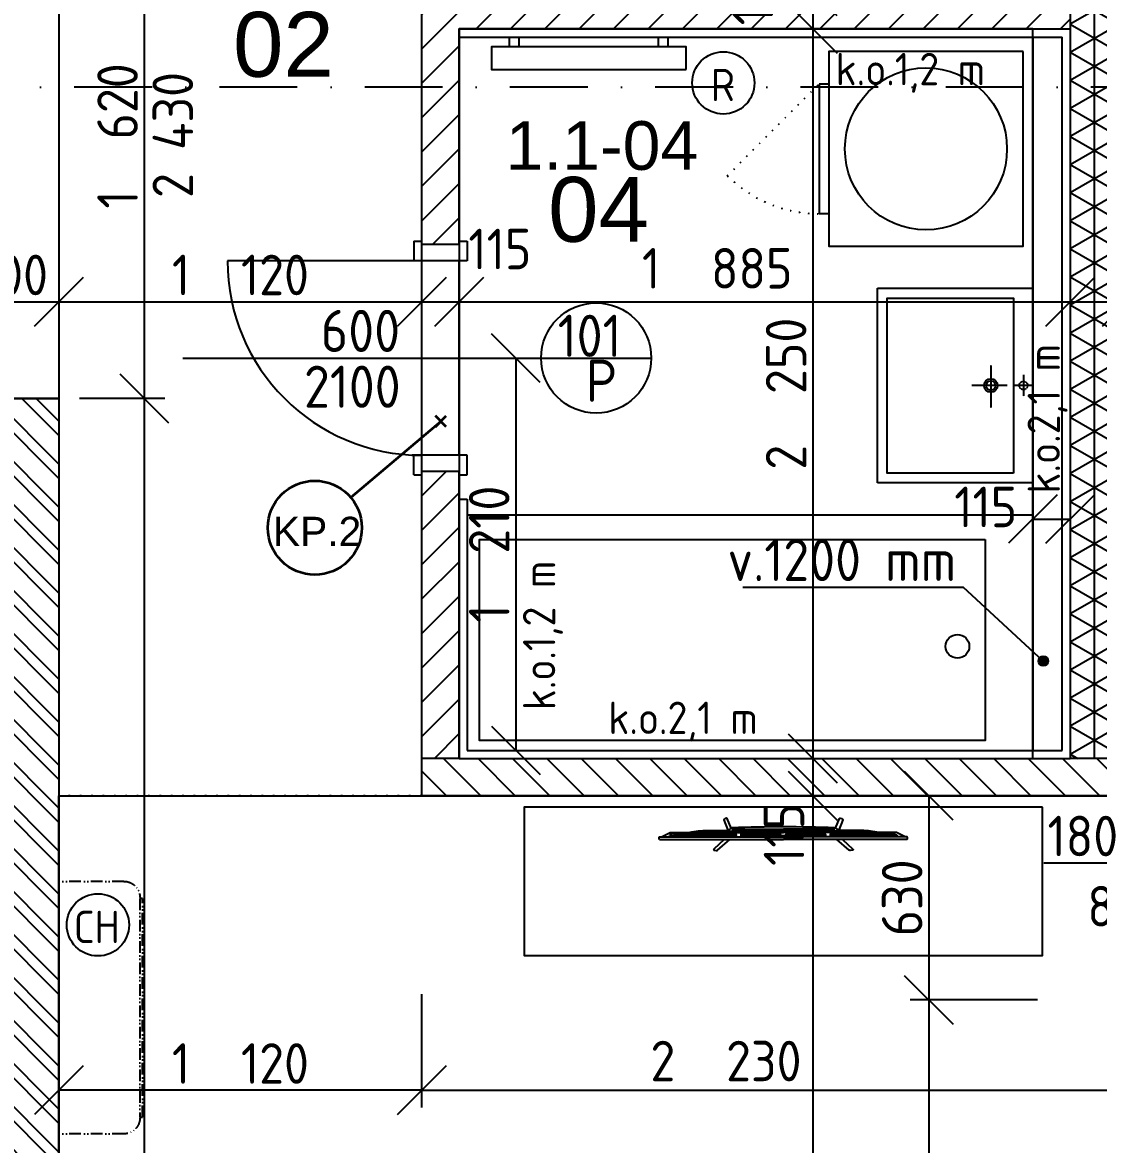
# Model space of a CAD drawing. Extents: x 4511820 to 5180432, y -1526536 to -944957.
# Drawn here: x 5020868 to 5024188, y -1341616 to -1338155 of the extents above; entities that cross this region are included whole.
import ezdxf

# ---------------------------------------------------------------- set-up
doc = ezdxf.new("R2010")
doc.units = 0
doc.header["$MEASUREMENT"] = 0
for name, pattern in [('ACAD_ISO07W100', [3.5, 0.5, -3]), ('ACAD_ISO12W100', [22, 12, -3, 0.5, -3, 0.5, -3]), ('BODKOCIARKOVANA_3', [5.6, 3, -1.3, 0, -1.3]), ('DASHED', [0.75, 0.5, -0.25])]:
    doc.linetypes.add(name, pattern=pattern)
doc.layers.get('0').update_dxf_attribs({"linetype": 'CONTINUOUS'})
doc.layers.get('Defpoints').update_dxf_attribs({"color": 61, "linetype": 'CONTINUOUS'})
for name, color, linetype in [('DVERE', 45, 'CONTINUOUS'), ('KÓTY', 4, 'CONTINUOUS'), ('MÚRY', 1, 'CONTINUOUS'), ('osi', 253, 'CONTINUOUS'), ('Plochy', 41, 'CONTINUOUS'), ('POPIS', 7, 'CONTINUOUS'), ('TENKÁ', 7, 'CONTINUOUS'), ('Z-Kúrenie', 101, 'CONTINUOUS'), ('ZARIADENIE', 47, 'CONTINUOUS'), ('ZARIADENIE1', 145, 'CONTINUOUS'), ('ZARIADOVACIE', 144, 'CONTINUOUS'), ('ZZ-chladenie', 133, 'CONTINUOUS'), ('ŠRAFY', 82, 'CONTINUOUS')]:
    doc.layers.add(name, color=color, linetype=linetype)
doc.layers.add('preklady', color=74, linetype='CONTINUOUS', lineweight=35)
doc.styles.add('ARIAL', font='arial.ttf')
doc.styles.add('STYLE1', font='isocp.shx')
doc.dimstyles.new('STANDARD-50', dxfattribs={"dimtxt": 125, "dimasz": 150, "dimexe": 10, "dimexo": 200, "dimgap": 20, "dimtad": 1, "dimdsep": 46, "dimlunit": 6, "dimtxsty": 'STYLE1', "dimblk1": 'OBLIQUE', "dimblk2": 'OBLIQUE', "dimsah": 1, "dimcen": 2.5, "dimse1": 1, "dimse2": 1, "dimadec": 0, "dimazin": 0, "dimtfac": 1, "dimtmove": 1, "dimatfit": 3, "dimldrblk": 'OBLIQUE', "dimfxl": 1, "dimtolj": 1, "dimtzin": 0, "dimarcsym": 0})
pattern_1 = [(45, (515270.5, 128041), (-53.0330086, 53.0330086), [])]

# ---------------------------------------------------------------- blocks, each defined once
blk = doc.blocks.new('pračka')
at = {"layer": 'ZARIADENIE1', "color": 8, "linetype": 'ACAD_ISO07W100', "ltscale": 8}
blk.add_line((4536136.9, -1117296.3), (4536419.7, -1117579.2), dxfattribs=at)
at = {"layer": 'ZARIADENIE1', "color": 8}
for p, q in [((4536419.7, -1117579.2), (4536019.7, -1117579.2)), ((4536019.7, -1117609.2), (4536019.7, -1117579.2)), ((4536419.7, -1117609.2), (4536419.7, -1117579.2))]:
    blk.add_line(p, q, dxfattribs=at)
blk.add_lwpolyline([(4536519.7, -1118209.2), (4536519.7, -1117609.2), (4535919.7, -1117609.2), (4535919.7, -1118209.2)], close=True, dxfattribs=at)
blk.add_circle((4536219.7, -1117909.2), 250, dxfattribs=at)
at = {"layer": 'ZARIADENIE1', "color": 8, "linetype": 'ACAD_ISO07W100', "ltscale": 8}
blk.add_arc((4536419.7, -1117579.2), 400, 135, 180, dxfattribs=at)
blk = doc.blocks.new('Tv06_top_cad-block.com')
at = {"color": 0}
for points in [[(-161.1, -3.4), (-173.3, 26.2, 0.359324), (-175.3, 27.3, 0.097501), (-182.8, 24.2, 0.350578), (-183.5, 22.1), (-171.1, -10.4)], [(161.1, -3.4), (173.3, 26.2, -0.359324), (175.3, 27.3, -0.097501), (182.8, 24.2, -0.350578), (183.5, 22.1), (171.1, -10.4)], [(-381.9, -38.8, -0.13121), (-383.2, -32.7, -0.169032), (-383, -32.3), (-381.8, -31.1, -0.205713), (-381.3, -30.9), (-378.5, -30.9, 0.118206), (-376.2, -30.4), (-351.4, -18.4, -0.105648), (-345.8, -17), (0, -17)], [(-339.3, -21.2), (-339.3, -21.2, 0.099639), (-344.3, -22.2), (-349.2, -24.6, 0.215889), (-350.7, -26.3, 0.476075), (-349.4, -28, 0.244765)], [(-295.5, -17), (-282, -15, -0.02037), (-255.8, -12, -0.012056), (-227.2, -10.7), (-169.3, -10.7)], [(-181.8, -17), (-178.5, -14, -0.213415), (-177.3, -13.6), (0, -13.6)], [(-172.1, -13.6, -0.072098), (-159.2, -3, -0.121861), (-158.4, -2.8)], [(-170.1, -10.6, -0.053076), (-160.2, -2.9), (-158.4, -2.8)], [(-147.6, -13.6), (-147.6, -7.5, -0.414214), (-147.4, -7.3), (-146.5, -7.3, -0.414214), (-146.3, -7.5), (-146.3, -13.6)], [(-146.8, -28, 0.414214), (-145, -26.2), (-145, -23, 0.414214), (-146.8, -21.2)], [(-143.9, -13.6), (-143.9, -7.5, -0.414214), (-143.7, -7.3), (-142.7, -7.3, -0.414214), (-142.6, -7.5), (-142.6, -13.6)], [(-140.2, -13.6), (-140.2, -7.5, -0.414214), (-140, -7.3), (-139, -7.3, -0.414214), (-138.8, -7.5), (-138.8, -13.6)], [(-136.4, -13.6), (-136.4, -7.5, -0.414214), (-136.3, -7.3), (-135.3, -7.3, -0.414214), (-135.1, -7.5), (-135.1, -13.6)], [(-132.7, -13.6), (-132.7, -7.5, -0.414214), (-132.5, -7.3), (-131.6, -7.3, -0.414214), (-131.4, -7.5), (-131.4, -13.6)], [(-128.8, -28, -0.414214), (-130.6, -26.2), (-130.6, -23, -0.414214), (-128.8, -21.2)], [(-129, -13.6), (-129, -7.5, -0.414214), (-128.8, -7.3), (-127.9, -7.3, -0.414214), (-127.7, -7.5), (-127.7, -13.6)], [(-125.3, -13.6), (-125.3, -7.5, -0.414214), (-125.1, -7.3), (-124.1, -7.3, -0.414214), (-124, -7.5), (-124, -13.6)], [(-121.6, -13.6), (-121.6, -7.5, -0.414214), (-121.4, -7.3), (-120.4, -7.3, -0.414214), (-120.2, -7.5), (-120.2, -13.6)], [(-117.8, -13.6), (-117.8, -7.5, -0.414214), (-117.7, -7.3), (-116.7, -7.3, -0.414214), (-116.5, -7.5), (-116.5, -13.6)], [(-114.1, -13.6), (-114.1, -7.5, -0.414214), (-113.9, -7.3), (-113, -7.3, -0.414214), (-112.8, -7.5), (-112.8, -13.6)], [(-110.4, -13.6), (-110.4, -7.5, -0.414214), (-110.2, -7.3), (-109.3, -7.3, -0.414214), (-109.1, -7.5), (-109.1, -13.6)], [(-106.7, -13.6), (-106.7, -7.5, -0.414214), (-106.5, -7.3), (-105.5, -7.3, -0.414214), (-105.4, -7.5), (-105.4, -13.6)], [(-103, -13.6), (-103, -7.5, -0.414214), (-102.8, -7.3), (-101.8, -7.3, -0.414214), (-101.6, -7.5), (-101.6, -13.6)], [(-99.2, -13.6), (-99.2, -7.5, -0.414214), (-99.1, -7.3), (-98.1, -7.3, -0.414214), (-97.9, -7.5), (-97.9, -13.6)], [(-95.5, -13.6), (-95.5, -7.5, -0.414214), (-95.3, -7.3), (-94.4, -7.3, -0.414214), (-94.2, -7.5), (-94.2, -13.6)], [(-91.8, -13.6), (-91.8, -7.5, -0.414214), (-91.6, -7.3), (-90.7, -7.3, -0.414214), (-90.5, -7.5), (-90.5, -13.6)], [(-88.1, -13.6), (-88.1, -7.5, -0.414214), (-87.9, -7.3), (-86.9, -7.3, -0.414214), (-86.8, -7.5), (-86.8, -13.6)], [(-84.4, -13.6), (-84.4, -7.5, -0.414214), (-84.2, -7.3), (-83.2, -7.3, -0.414214), (-83, -7.5), (-83, -13.6)], [(-80.6, -13.6), (-80.6, -7.5, -0.414214), (-80.5, -7.3), (-79.5, -7.3, -0.414214), (-79.3, -7.5), (-79.3, -13.6)], [(-76.9, -13.6), (-76.9, -7.5, -0.414214), (-76.7, -7.3), (-75.8, -7.3, -0.414214), (-75.6, -7.5), (-75.6, -13.6)], [(-73.2, -13.6), (-73.2, -7.5, -0.414214), (-73, -7.3), (-72.1, -7.3, -0.414214), (-71.9, -7.5), (-71.9, -13.6)], [(-69.5, -13.6), (-69.5, -7.5, -0.414214), (-69.3, -7.3), (-68.3, -7.3, -0.414214), (-68.2, -7.5), (-68.2, -13.6)], [(-65.8, -13.6), (-65.8, -7.5, -0.414214), (-65.6, -7.3), (-64.6, -7.3, -0.414214), (-64.4, -7.5), (-64.4, -13.6)], [(-62, -13.6), (-62, -7.5, -0.414214), (-61.9, -7.3), (-60.9, -7.3, -0.414214), (-60.7, -7.5), (-60.7, -13.6)], [(-58.3, -13.6), (-58.3, -7.5, -0.414214), (-58.1, -7.3), (-57.2, -7.3, -0.414214), (-57, -7.5), (-57, -13.6)], [(-54.6, -13.6), (-54.6, -7.5, -0.414214), (-54.4, -7.3), (-53.5, -7.3, -0.414214), (-53.3, -7.5), (-53.3, -13.6)], [(-50.9, -13.6), (-50.9, -7.5, -0.414214), (-50.7, -7.3), (-49.7, -7.3, -0.414214), (-49.6, -7.5), (-49.6, -13.6)], [(-47.2, -13.6), (-47.2, -7.5, -0.414214), (-47, -7.3), (-46, -7.3, -0.414214), (-45.8, -7.5), (-45.8, -13.6)], [(-43.4, -13.6), (-43.4, -7.5, -0.414214), (-43.3, -7.3), (-42.3, -7.3, -0.414214), (-42.1, -7.5), (-42.1, -13.6)], [(-39.7, -13.6), (-39.7, -7.5, -0.414214), (-39.5, -7.3), (-38.6, -7.3, -0.414214), (-38.4, -7.5), (-38.4, -13.6)], [(-36, -13.6), (-36, -7.5, -0.414214), (-35.8, -7.3), (-34.9, -7.3, -0.414214), (-34.7, -7.5), (-34.7, -13.6)], [(-32.3, -13.6), (-32.3, -7.5, -0.414214), (-32.1, -7.3), (-31.1, -7.3, -0.414214), (-31, -7.5), (-31, -13.6)], [(-28.6, -13.6), (-28.6, -7.5, -0.414214), (-28.4, -7.3), (-27.4, -7.3, -0.414214), (-27.2, -7.5), (-27.2, -13.6)], [(-24.8, -13.6), (-24.8, -7.5, -0.414214), (-24.7, -7.3), (-23.7, -7.3, -0.414214), (-23.5, -7.5), (-23.5, -13.6)], [(-21.1, -13.6), (-21.1, -7.5, -0.414214), (-20.9, -7.3), (-20, -7.3, -0.414214), (-19.8, -7.5), (-19.8, -13.6)], [(-17.4, -13.6), (-17.4, -7.5, -0.414214), (-17.2, -7.3), (-16.3, -7.3, -0.414214), (-16.1, -7.5), (-16.1, -13.6)], [(-13.7, -13.6), (-13.7, -7.5, -0.414214), (-13.5, -7.3), (-12.5, -7.3, -0.414214), (-12.4, -7.5), (-12.4, -13.6)], [(-10, -13.6), (-10, -7.5, -0.414214), (-9.8, -7.3), (-8.8, -7.3, -0.414214), (-8.6, -7.5), (-8.6, -13.6)], [(-10, -28, 0.414214), (-8.2, -26.2), (-8.2, -23, 0.414214), (-10, -21.2)], [(-6.2, -13.6), (-6.2, -7.5, -0.414214), (-6.1, -7.3), (-5.1, -7.3, -0.414214), (-4.9, -7.5), (-4.9, -13.6)], [(-2.5, -13.6), (-2.5, -7.5, -0.414214), (-2.3, -7.3), (-1.4, -7.3, -0.414214), (-1.2, -7.5), (-1.2, -13.6)], [(181.8, -17), (178.5, -14, 0.213415), (177.3, -13.6), (0, -13.6)], [(381.9, -38.8, 0.13121), (383.2, -32.7, 0.169032), (383, -32.3), (381.8, -31.1, 0.205713), (381.3, -30.9), (378.5, -30.9, -0.118206), (376.2, -30.4), (351.4, -18.4, 0.105648), (345.8, -17), (0, -17)], [(2.5, -13.6), (2.5, -7.5, 0.414214), (2.3, -7.3), (1.4, -7.3, 0.414214), (1.2, -7.5), (1.2, -13.6)], [(6.2, -13.6), (6.2, -7.5, 0.414214), (6.1, -7.3), (5.1, -7.3, 0.414214), (4.9, -7.5), (4.9, -13.6)], [(10, -28, -0.414214), (8.2, -26.2), (8.2, -23, -0.414214), (10, -21.2)], [(10, -13.6), (10, -7.5, 0.414214), (9.8, -7.3), (8.8, -7.3, 0.414214), (8.6, -7.5), (8.6, -13.6)], [(13.7, -13.6), (13.7, -7.5, 0.414214), (13.5, -7.3), (12.5, -7.3, 0.414214), (12.4, -7.5), (12.4, -13.6)], [(17.4, -13.6), (17.4, -7.5, 0.414214), (17.2, -7.3), (16.3, -7.3, 0.414214), (16.1, -7.5), (16.1, -13.6)], [(21.1, -13.6), (21.1, -7.5, 0.414214), (20.9, -7.3), (20, -7.3, 0.414214), (19.8, -7.5), (19.8, -13.6)], [(24.8, -13.6), (24.8, -7.5, 0.414214), (24.7, -7.3), (23.7, -7.3, 0.414214), (23.5, -7.5), (23.5, -13.6)], [(28.6, -13.6), (28.6, -7.5, 0.414214), (28.4, -7.3), (27.4, -7.3, 0.414214), (27.2, -7.5), (27.2, -13.6)], [(32.3, -13.6), (32.3, -7.5, 0.414214), (32.1, -7.3), (31.1, -7.3, 0.414214), (31, -7.5), (31, -13.6)], [(36, -13.6), (36, -7.5, 0.414214), (35.8, -7.3), (34.9, -7.3, 0.414214), (34.7, -7.5), (34.7, -13.6)], [(39.7, -13.6), (39.7, -7.5, 0.414214), (39.5, -7.3), (38.6, -7.3, 0.414214), (38.4, -7.5), (38.4, -13.6)], [(43.4, -13.6), (43.4, -7.5, 0.414214), (43.3, -7.3), (42.3, -7.3, 0.414214), (42.1, -7.5), (42.1, -13.6)], [(47.2, -13.6), (47.2, -7.5, 0.414214), (47, -7.3), (46, -7.3, 0.414214), (45.8, -7.5), (45.8, -13.6)], [(50.9, -13.6), (50.9, -7.5, 0.414214), (50.7, -7.3), (49.7, -7.3, 0.414214), (49.6, -7.5), (49.6, -13.6)], [(54.6, -13.6), (54.6, -7.5, 0.414214), (54.4, -7.3), (53.5, -7.3, 0.414214), (53.3, -7.5), (53.3, -13.6)], [(58.3, -13.6), (58.3, -7.5, 0.414214), (58.1, -7.3), (57.2, -7.3, 0.414214), (57, -7.5), (57, -13.6)], [(62, -13.6), (62, -7.5, 0.414214), (61.9, -7.3), (60.9, -7.3, 0.414214), (60.7, -7.5), (60.7, -13.6)], [(65.8, -13.6), (65.8, -7.5, 0.414214), (65.6, -7.3), (64.6, -7.3, 0.414214), (64.4, -7.5), (64.4, -13.6)], [(69.5, -13.6), (69.5, -7.5, 0.414214), (69.3, -7.3), (68.3, -7.3, 0.414214), (68.2, -7.5), (68.2, -13.6)], [(73.2, -13.6), (73.2, -7.5, 0.414214), (73, -7.3), (72.1, -7.3, 0.414214), (71.9, -7.5), (71.9, -13.6)], [(76.9, -13.6), (76.9, -7.5, 0.414214), (76.7, -7.3), (75.8, -7.3, 0.414214), (75.6, -7.5), (75.6, -13.6)], [(80.6, -13.6), (80.6, -7.5, 0.414214), (80.5, -7.3), (79.5, -7.3, 0.414214), (79.3, -7.5), (79.3, -13.6)], [(84.4, -13.6), (84.4, -7.5, 0.414214), (84.2, -7.3), (83.2, -7.3, 0.414214), (83, -7.5), (83, -13.6)], [(88.1, -13.6), (88.1, -7.5, 0.414214), (87.9, -7.3), (86.9, -7.3, 0.414214), (86.8, -7.5), (86.8, -13.6)], [(91.8, -13.6), (91.8, -7.5, 0.414214), (91.6, -7.3), (90.7, -7.3, 0.414214), (90.5, -7.5), (90.5, -13.6)], [(95.5, -13.6), (95.5, -7.5, 0.414214), (95.3, -7.3), (94.4, -7.3, 0.414214), (94.2, -7.5), (94.2, -13.6)], [(99.2, -13.6), (99.2, -7.5, 0.414214), (99.1, -7.3), (98.1, -7.3, 0.414214), (97.9, -7.5), (97.9, -13.6)], [(103, -13.6), (103, -7.5, 0.414214), (102.8, -7.3), (101.8, -7.3, 0.414214), (101.6, -7.5), (101.6, -13.6)], [(106.7, -13.6), (106.7, -7.5, 0.414214), (106.5, -7.3), (105.5, -7.3, 0.414214), (105.4, -7.5), (105.4, -13.6)], [(110.4, -13.6), (110.4, -7.5, 0.414214), (110.2, -7.3), (109.3, -7.3, 0.414214), (109.1, -7.5), (109.1, -13.6)], [(114.1, -13.6), (114.1, -7.5, 0.414214), (113.9, -7.3), (113, -7.3, 0.414214), (112.8, -7.5), (112.8, -13.6)], [(117.8, -13.6), (117.8, -7.5, 0.414214), (117.7, -7.3), (116.7, -7.3, 0.414214), (116.5, -7.5), (116.5, -13.6)], [(121.6, -13.6), (121.6, -7.5, 0.414214), (121.4, -7.3), (120.4, -7.3, 0.414214), (120.2, -7.5), (120.2, -13.6)], [(125.3, -13.6), (125.3, -7.5, 0.414214), (125.1, -7.3), (124.1, -7.3, 0.414214), (124, -7.5), (124, -13.6)], [(129, -13.6), (129, -7.5, 0.414214), (128.8, -7.3), (127.9, -7.3, 0.414214), (127.7, -7.5), (127.7, -13.6)], [(128.8, -28, 0.414214), (130.6, -26.2), (130.6, -23, 0.414214), (128.8, -21.2)], [(132.7, -13.6), (132.7, -7.5, 0.414214), (132.5, -7.3), (131.6, -7.3, 0.414214), (131.4, -7.5), (131.4, -13.6)], [(136.4, -13.6), (136.4, -7.5, 0.414214), (136.3, -7.3), (135.3, -7.3, 0.414214), (135.1, -7.5), (135.1, -13.6)], [(140.2, -13.6), (140.2, -7.5, 0.414214), (140, -7.3), (139, -7.3, 0.414214), (138.8, -7.5), (138.8, -13.6)], [(143.9, -13.6), (143.9, -7.5, 0.414214), (143.7, -7.3), (142.7, -7.3, 0.414214), (142.6, -7.5), (142.6, -13.6)], [(146.8, -28, -0.414214), (145, -26.2), (145, -23, -0.414214), (146.8, -21.2)], [(147.6, -13.6), (147.6, -7.5, 0.414214), (147.4, -7.3), (146.5, -7.3, 0.414214), (146.3, -7.5), (146.3, -13.6)], [(172.1, -13.6, 0.072098), (159.2, -3, 0.121861), (158.4, -2.8)], [(170.1, -10.6, 0.053076), (160.2, -2.9), (158.4, -2.8)], [(295.5, -17), (282, -15, 0.02037), (255.8, -12, 0.012056), (227.2, -10.7), (169.3, -10.7)], [(339.3, -21.2), (339.3, -21.2, -0.099639), (344.3, -22.2), (349.2, -24.6, -0.215889), (350.7, -26.3, -0.476075), (349.4, -28, -0.244765)], [(-182.5, -38.8), (-214.4, -69.1, 0.250582), (-215, -71, 0.266718), (-214.3, -71.9, 0.084688)], [(-214.3, -71.9), (-207.3, -73.1, 0.211205), (-203.3, -72.1), (-165.2, -38.8)], [(214.3, -71.9), (207.3, -73.1, -0.211205), (203.3, -72.1), (165.2, -38.8)], [(182.5, -38.8), (214.4, -69.1, -0.250582), (215, -71, -0.266718), (214.3, -71.9, -0.084688)]]:
    blk.add_lwpolyline(points, format="xyb", dxfattribs=at)
for points in [[(-378.5, -30.9), (0, -30.9)], [(-349.4, -28), (-146.8, -28)], [(-339.3, -21.2), (-146.8, -21.2)], [(-158.6, -6.5), (0, -6.5)], [(-128.8, -21.2), (-10, -21.2)], [(-128.8, -28), (-10, -28)], [(158.6, -6.5), (0, -6.5)], [(378.5, -30.9), (0, -30.9)], [(128.8, -21.2), (10, -21.2)], [(128.8, -28), (10, -28)], [(339.3, -21.2), (146.8, -21.2)], [(349.4, -28), (146.8, -28)], [(-381.9, -38.8), (0, -38.8)], [(381.9, -38.8), (0, -38.8)]]:
    blk.add_lwpolyline(points, dxfattribs=at)
for centre, radius, start, end in [((0, -4564), 4564, 90, 91.9893), ((0, -4564), 4564, 88.0107, 90), ((-170.5, -10.1), 0.6, 200.9784, 314.0295), ((170.5, -10.1), 0.6, 225.9705, 339.0216)]:
    blk.add_arc(centre, radius, start, end, dxfattribs=at)
blk = doc.blocks.new('TV')
at = {"layer": 'ZARIADENIE', "color": 8}
blk.add_blockref('Tv06_top_cad-block.com', (4448198.7, -1316337.8), dxfattribs=at)
blk = doc.blocks.new('_OBLIQUE')
at = {"color": 0, "linetype": 'ByBlock'}
blk.add_line((-0.5, -0.5), (0.5, 0.5), dxfattribs=at)
blk = doc.blocks.new('*D23059')
at = {"layer": 'Defpoints', "color": 0}
for p in [(5020981, -1337695.2), (5020981, -1339315.2), (5021244.5, -1339315.2)]:
    blk.add_point(p, dxfattribs=at)
at = {"layer": 'KÓTY', "color": 0, "lineweight": -2}
blk.add_line((5021244.5, -1337695.2), (5021244.5, -1339315.2), dxfattribs=at)
at = {"layer": 'KÓTY', "color": 0, "linetype": 'ByBlock', "lineweight": -2, "xscale": 150, "yscale": 150, "zscale": 150}
for p, rotation in [((5021244.5, -1337695.2), 90), ((5021244.5, -1339315.2), 270)]:
    blk.add_blockref('_OBLIQUE', p, dxfattribs=dict(at, rotation=rotation))
at = {"layer": 'KÓTY', "color": 0, "insert": (5021162, -1338505.2), "char_height": 125, "attachment_point": 5, "rotation": 90, "style": 'STYLE1'}
blk.add_mtext('\\A1;1ﾠ620', dxfattribs=at)
blk = doc.blocks.new('*D23060')
at = {"layer": 'Defpoints', "color": 0}
for p in [(5020981, -1339315.2), (5021236, -1344815.2), (5021244.5, -1344815.2)]:
    blk.add_point(p, dxfattribs=at)
at = {"layer": 'KÓTY', "color": 0, "lineweight": -2}
blk.add_line((5021244.5, -1339315.2), (5021244.5, -1344815.2), dxfattribs=at)
at = {"layer": 'KÓTY', "color": 0, "linetype": 'ByBlock', "lineweight": -2, "xscale": 150, "yscale": 150, "zscale": 150}
for p, rotation in [((5021244.5, -1339315.2), 90), ((5021244.5, -1344815.2), 270)]:
    blk.add_blockref('_OBLIQUE', p, dxfattribs=dict(at, rotation=rotation))
at = {"layer": 'KÓTY', "color": 0, "insert": (5021162, -1342065.2), "char_height": 125, "attachment_point": 5, "rotation": 90, "style": 'STYLE1'}
blk.add_mtext('\\A1;5ﾠ500', dxfattribs=at)
blk = doc.blocks.new('*D23063')
at = {"layer": 'Defpoints', "color": 0}
for p in [(5022101, -1340540.2), (5024331, -1340540.2), (5024331, -1341448.5)]:
    blk.add_point(p, dxfattribs=at)
at = {"layer": 'KÓTY', "color": 0, "lineweight": -2}
blk.add_line((5022101, -1341448.5), (5024331, -1341448.5), dxfattribs=at)
at = {"layer": 'KÓTY', "color": 0, "linetype": 'ByBlock', "lineweight": -2, "xscale": 150, "yscale": 150, "zscale": 150, "rotation": 180}
blk.add_blockref('_OBLIQUE', (5022101, -1341448.5), dxfattribs=at)
at = {"layer": 'KÓTY', "color": 0, "linetype": 'ByBlock', "lineweight": -2, "xscale": 150, "yscale": 150, "zscale": 150}
blk.add_blockref('_OBLIQUE', (5024331, -1341448.5), dxfattribs=at)
at = {"layer": 'KÓTY', "color": 0, "insert": (5023039, -1341358.5), "char_height": 125, "attachment_point": 5, "style": 'STYLE1'}
blk.add_mtext('\\A1;2ﾠ230', dxfattribs=at)
blk = doc.blocks.new('*D23064')
at = {"layer": 'Defpoints', "color": 0}
for p in [(5020981, -1340540.2), (5022101, -1340540.2), (5020981, -1341448.5)]:
    blk.add_point(p, dxfattribs=at)
at = {"layer": 'KÓTY', "color": 0, "lineweight": -2}
blk.add_line((5022101, -1341448.5), (5020981, -1341448.5), dxfattribs=at)
at = {"layer": 'KÓTY', "color": 0, "linetype": 'ByBlock', "lineweight": -2, "xscale": 150, "yscale": 150, "zscale": 150, "rotation": 180}
blk.add_blockref('_OBLIQUE', (5020981, -1341448.5), dxfattribs=at)
at = {"layer": 'KÓTY', "color": 0, "linetype": 'ByBlock', "lineweight": -2, "xscale": 150, "yscale": 150, "zscale": 150}
blk.add_blockref('_OBLIQUE', (5022101, -1341448.5), dxfattribs=at)
at = {"layer": 'KÓTY', "color": 0, "insert": (5021541, -1341366), "char_height": 125, "attachment_point": 5, "style": 'STYLE1'}
blk.add_mtext('\\A1;1ﾠ120', dxfattribs=at)
blk = doc.blocks.new('*D23076')
at = {"layer": 'Defpoints', "color": 0}
for p in [(5023649.1, -1338060.2), (5023307, -1338175.2), (5023649.1, -1338175.2)]:
    blk.add_point(p, dxfattribs=at)
at = {"layer": 'KÓTY', "color": 0, "lineweight": -2}
blk.add_line((5023307, -1338060.2), (5023307, -1338175.2), dxfattribs=at)
at = {"layer": 'KÓTY', "color": 0, "linetype": 'ByBlock', "lineweight": -2, "xscale": 150, "yscale": 150, "zscale": 150}
for p, rotation in [((5023307, -1338060.2), 90), ((5023307, -1338175.2), 270)]:
    blk.add_blockref('_OBLIQUE', p, dxfattribs=dict(at, rotation=rotation))
at = {"layer": 'KÓTY', "color": 0, "insert": (5023122, -1338066.9), "char_height": 125, "attachment_point": 5, "rotation": 90, "style": 'STYLE1'}
blk.add_mtext('\\A1;115', dxfattribs=at)
blk = doc.blocks.new('*D23077')
at = {"layer": 'Defpoints', "color": 0}
for p in [(5024164.1, -1338175.2), (5023307, -1340425.2), (5024164.1, -1340425.2)]:
    blk.add_point(p, dxfattribs=at)
at = {"layer": 'KÓTY', "color": 0, "lineweight": -2}
blk.add_line((5023307, -1338175.2), (5023307, -1340425.2), dxfattribs=at)
at = {"layer": 'KÓTY', "color": 0, "linetype": 'ByBlock', "lineweight": -2, "xscale": 150, "yscale": 150, "zscale": 150}
for p, rotation in [((5023307, -1338175.2), 90), ((5023307, -1340425.2), 270)]:
    blk.add_blockref('_OBLIQUE', p, dxfattribs=dict(at, rotation=rotation))
at = {"layer": 'KÓTY', "color": 0, "insert": (5023224.5, -1339300.2), "char_height": 125, "attachment_point": 5, "rotation": 90, "style": 'STYLE1'}
blk.add_mtext('\\A1;2ﾠ250', dxfattribs=at)
blk = doc.blocks.new('*D23078')
at = {"layer": 'Defpoints', "color": 0}
for p in [(5023307, -1340425.2), (5023307, -1340540.2), (5023307, -1340540.2)]:
    blk.add_point(p, dxfattribs=at)
at = {"layer": 'KÓTY', "color": 0, "lineweight": -2}
blk.add_line((5023307, -1340425.2), (5023307, -1340540.2), dxfattribs=at)
at = {"layer": 'KÓTY', "color": 0, "linetype": 'ByBlock', "lineweight": -2, "xscale": 150, "yscale": 150, "zscale": 150}
for p, rotation in [((5023307, -1340425.2), 90), ((5023307, -1340540.2), 270)]:
    blk.add_blockref('_OBLIQUE', p, dxfattribs=dict(at, rotation=rotation))
at = {"layer": 'KÓTY', "color": 0, "insert": (5023218.1, -1340659.5), "char_height": 125, "attachment_point": 5, "rotation": 90, "style": 'STYLE1'}
blk.add_mtext('\\A1;115', dxfattribs=at)
blk = doc.blocks.new('*D23079')
at = {"layer": 'Defpoints', "color": 0}
for p in [(5022192, -1340540.2), (5022192, -1344815.2), (5023307, -1344815.2)]:
    blk.add_point(p, dxfattribs=at)
at = {"layer": 'KÓTY', "color": 0, "lineweight": -2}
blk.add_line((5023307, -1340540.2), (5023307, -1344815.2), dxfattribs=at)
at = {"layer": 'KÓTY', "color": 0, "linetype": 'ByBlock', "lineweight": -2, "xscale": 150, "yscale": 150, "zscale": 150}
for p, rotation in [((5023307, -1340540.2), 90), ((5023307, -1344815.2), 270)]:
    blk.add_blockref('_OBLIQUE', p, dxfattribs=dict(at, rotation=rotation))
at = {"layer": 'KÓTY', "color": 0, "insert": (5023224.5, -1342677.7), "char_height": 125, "attachment_point": 5, "rotation": 90, "style": 'STYLE1'}
blk.add_mtext('\\A1;4ﾠ275', dxfattribs=at)
blk = doc.blocks.new('*D23080')
at = {"layer": 'Defpoints', "color": 0}
for p in [(5022216, -1339190.2), (5022216, -1340400.2), (5022391, -1340400.2)]:
    blk.add_point(p, dxfattribs=at)
at = {"layer": 'KÓTY', "color": 0, "lineweight": -2}
blk.add_line((5022391, -1339190.2), (5022391, -1340400.2), dxfattribs=at)
at = {"layer": 'KÓTY', "color": 0, "linetype": 'ByBlock', "lineweight": -2, "xscale": 150, "yscale": 150, "zscale": 150}
for p, rotation in [((5022391, -1339190.2), 90), ((5022391, -1340400.2), 270)]:
    blk.add_blockref('_OBLIQUE', p, dxfattribs=dict(at, rotation=rotation))
at = {"layer": 'KÓTY', "color": 0, "insert": (5022308.5, -1339795.2), "char_height": 125, "attachment_point": 5, "rotation": 90, "style": 'STYLE1'}
blk.add_mtext('\\A1;1ﾠ210', dxfattribs=at)
blk = doc.blocks.new('*D23090')
at = {"layer": 'Defpoints', "color": 0}
for p in [(5020681, -1339016.5), (5020981, -1339016.5), (5020981, -1339016.5)]:
    blk.add_point(p, dxfattribs=at)
at = {"layer": 'KÓTY', "color": 0, "lineweight": -2}
blk.add_line((5020681, -1339016.5), (5020981, -1339016.5), dxfattribs=at)
at = {"layer": 'KÓTY', "color": 0, "linetype": 'ByBlock', "lineweight": -2, "xscale": 150, "yscale": 150, "zscale": 150, "rotation": 180}
blk.add_blockref('_OBLIQUE', (5020681, -1339016.5), dxfattribs=at)
at = {"layer": 'KÓTY', "color": 0, "linetype": 'ByBlock', "lineweight": -2, "xscale": 150, "yscale": 150, "zscale": 150}
blk.add_blockref('_OBLIQUE', (5020981, -1339016.5), dxfattribs=at)
at = {"layer": 'KÓTY', "color": 0, "insert": (5020831, -1338934), "char_height": 125, "attachment_point": 5, "style": 'STYLE1'}
blk.add_mtext('\\A1;300', dxfattribs=at)
blk = doc.blocks.new('*D23091')
at = {"layer": 'Defpoints', "color": 0}
for p in [(5020981, -1339016.5), (5022101, -1339016.5), (5022101, -1339016.5)]:
    blk.add_point(p, dxfattribs=at)
at = {"layer": 'KÓTY', "color": 0, "lineweight": -2}
blk.add_line((5020981, -1339016.5), (5022101, -1339016.5), dxfattribs=at)
at = {"layer": 'KÓTY', "color": 0, "linetype": 'ByBlock', "lineweight": -2, "xscale": 150, "yscale": 150, "zscale": 150, "rotation": 180}
blk.add_blockref('_OBLIQUE', (5020981, -1339016.5), dxfattribs=at)
at = {"layer": 'KÓTY', "color": 0, "linetype": 'ByBlock', "lineweight": -2, "xscale": 150, "yscale": 150, "zscale": 150}
blk.add_blockref('_OBLIQUE', (5022101, -1339016.5), dxfattribs=at)
at = {"layer": 'KÓTY', "color": 0, "insert": (5021541, -1338934), "char_height": 125, "attachment_point": 5, "style": 'STYLE1'}
blk.add_mtext('\\A1;1ﾠ120', dxfattribs=at)
blk = doc.blocks.new('*D23092')
at = {"layer": 'Defpoints', "color": 0}
for p in [(5022101, -1339016.5), (5022216, -1339016.5), (5022216, -1339016.5)]:
    blk.add_point(p, dxfattribs=at)
at = {"layer": 'KÓTY', "color": 0, "lineweight": -2}
blk.add_line((5022101, -1339016.5), (5022216, -1339016.5), dxfattribs=at)
at = {"layer": 'KÓTY', "color": 0, "linetype": 'ByBlock', "lineweight": -2, "xscale": 150, "yscale": 150, "zscale": 150, "rotation": 180}
blk.add_blockref('_OBLIQUE', (5022101, -1339016.5), dxfattribs=at)
at = {"layer": 'KÓTY', "color": 0, "linetype": 'ByBlock', "lineweight": -2, "xscale": 150, "yscale": 150, "zscale": 150}
blk.add_blockref('_OBLIQUE', (5022216, -1339016.5), dxfattribs=at)
at = {"layer": 'KÓTY', "color": 0, "insert": (5022341.5, -1338854), "char_height": 125, "attachment_point": 5, "style": 'STYLE1'}
blk.add_mtext('\\A1;115', dxfattribs=at)
blk = doc.blocks.new('*D23093')
at = {"layer": 'Defpoints', "color": 0}
for p in [(5022216, -1339016.5), (5024101, -1339016.5), (5024101, -1339016.5)]:
    blk.add_point(p, dxfattribs=at)
at = {"layer": 'KÓTY', "color": 0, "lineweight": -2}
blk.add_line((5022216, -1339016.5), (5024101, -1339016.5), dxfattribs=at)
at = {"layer": 'KÓTY', "color": 0, "linetype": 'ByBlock', "lineweight": -2, "xscale": 150, "yscale": 150, "zscale": 150, "rotation": 180}
blk.add_blockref('_OBLIQUE', (5022216, -1339016.5), dxfattribs=at)
at = {"layer": 'KÓTY', "color": 0, "linetype": 'ByBlock', "lineweight": -2, "xscale": 150, "yscale": 150, "zscale": 150}
blk.add_blockref('_OBLIQUE', (5024101, -1339016.5), dxfattribs=at)
at = {"layer": 'KÓTY', "color": 0, "insert": (5023012, -1338913.5), "char_height": 125, "attachment_point": 5, "style": 'STYLE1'}
blk.add_mtext('\\A1;1ﾠ885', dxfattribs=at)
blk = doc.blocks.new('*D23094')
at = {"layer": 'Defpoints', "color": 0}
for p in [(5024101, -1339016.5), (5024276, -1339016.5), (5024276, -1339016.5)]:
    blk.add_point(p, dxfattribs=at)
at = {"layer": 'KÓTY', "color": 0, "lineweight": -2}
blk.add_line((5024101, -1339016.5), (5024276, -1339016.5), dxfattribs=at)
at = {"layer": 'KÓTY', "color": 0, "linetype": 'ByBlock', "lineweight": -2, "xscale": 150, "yscale": 150, "zscale": 150, "rotation": 180}
blk.add_blockref('_OBLIQUE', (5024101, -1339016.5), dxfattribs=at)
at = {"layer": 'KÓTY', "color": 0, "linetype": 'ByBlock', "lineweight": -2, "xscale": 150, "yscale": 150, "zscale": 150}
blk.add_blockref('_OBLIQUE', (5024276, -1339016.5), dxfattribs=at)
at = {"layer": 'KÓTY', "color": 0, "insert": (5024438, -1338861), "char_height": 125, "attachment_point": 5, "style": 'STYLE1'}
blk.add_mtext('\\A1;175', dxfattribs=at)
blk = doc.blocks.new('*D23099')
at = {"layer": 'Defpoints', "color": 0}
for p in [(5023986, -1339686.7), (5024101, -1339686.7), (5024101, -1339686.7)]:
    blk.add_point(p, dxfattribs=at)
at = {"layer": 'KÓTY', "color": 0, "lineweight": -2}
blk.add_line((5023986, -1339686.7), (5024101, -1339686.7), dxfattribs=at)
at = {"layer": 'KÓTY', "color": 0, "linetype": 'ByBlock', "lineweight": -2, "xscale": 150, "yscale": 150, "zscale": 150, "rotation": 180}
blk.add_blockref('_OBLIQUE', (5023986, -1339686.7), dxfattribs=at)
at = {"layer": 'KÓTY', "color": 0, "linetype": 'ByBlock', "lineweight": -2, "xscale": 150, "yscale": 150, "zscale": 150}
blk.add_blockref('_OBLIQUE', (5024101, -1339686.7), dxfattribs=at)
at = {"layer": 'KÓTY', "color": 0, "insert": (5023840.5, -1339649.5), "char_height": 125, "attachment_point": 5, "style": 'STYLE1'}
blk.add_mtext('\\A1;115', dxfattribs=at)
blk = doc.blocks.new('*D23105')
at = {"layer": 'Defpoints', "color": 0}
for p in [(5024331, -1340540.2), (5023665, -1341170.2), (5024331, -1341170.2)]:
    blk.add_point(p, dxfattribs=at)
at = {"layer": 'KÓTY', "color": 0, "lineweight": -2}
blk.add_line((5023665, -1340540.2), (5023665, -1341170.2), dxfattribs=at)
at = {"layer": 'KÓTY', "color": 0, "linetype": 'ByBlock', "lineweight": -2, "xscale": 150, "yscale": 150, "zscale": 150}
for p, rotation in [((5023665, -1340540.2), 90), ((5023665, -1341170.2), 270)]:
    blk.add_blockref('_OBLIQUE', p, dxfattribs=dict(at, rotation=rotation))
at = {"layer": 'KÓTY', "color": 0, "insert": (5023582.5, -1340855.2), "char_height": 125, "attachment_point": 5, "rotation": 90, "style": 'STYLE1'}
blk.add_mtext('\\A1;630', dxfattribs=at)
blk = doc.blocks.new('*D23106')
at = {"layer": 'Defpoints', "color": 0}
for p in [(5024331, -1341170.2), (5023665, -1344815.2), (5024246, -1344815.2)]:
    blk.add_point(p, dxfattribs=at)
at = {"layer": 'KÓTY', "color": 0, "lineweight": -2}
blk.add_line((5023665, -1341170.2), (5023665, -1344815.2), dxfattribs=at)
at = {"layer": 'KÓTY', "color": 0, "linetype": 'ByBlock', "lineweight": -2, "xscale": 150, "yscale": 150, "zscale": 150}
for p, rotation in [((5023665, -1341170.2), 90), ((5023665, -1344815.2), 270)]:
    blk.add_blockref('_OBLIQUE', p, dxfattribs=dict(at, rotation=rotation))
at = {"layer": 'KÓTY', "color": 0, "insert": (5023561.5, -1343216), "char_height": 125, "attachment_point": 5, "rotation": 90, "style": 'STYLE1'}
blk.add_mtext('\\A1;3ﾠ645', dxfattribs=at)
blk = doc.blocks.new('*D23108')
at = {"layer": 'Defpoints', "color": 0}
for p in [(5024411, -1340540.2), (5024591, -1340540.2), (5024591, -1340950.5)]:
    blk.add_point(p, dxfattribs=at)
at = {"layer": 'KÓTY', "color": 0, "lineweight": -2}
for p, q in [((5024019.9, -1340747), (5024260, -1340747)), ((5024260, -1340747), (5024501, -1340950.5)), ((5024411, -1340950.5), (5024591, -1340950.5))]:
    blk.add_line(p, q, dxfattribs=at)
at = {"layer": 'KÓTY', "color": 0, "linetype": 'ByBlock', "lineweight": -2, "xscale": 150, "yscale": 150, "zscale": 150, "rotation": 180}
blk.add_blockref('_OBLIQUE', (5024411, -1340950.5), dxfattribs=at)
at = {"layer": 'KÓTY', "color": 0, "linetype": 'ByBlock', "lineweight": -2, "xscale": 150, "yscale": 150, "zscale": 150}
blk.add_blockref('_OBLIQUE', (5024591, -1340950.5), dxfattribs=at)
at = {"layer": 'KÓTY', "color": 0, "insert": (5024140, -1340664.5), "char_height": 125, "attachment_point": 5, "style": 'STYLE1'}
blk.add_mtext('\\A1;180', dxfattribs=at)
blk = doc.blocks.new('*D23109')
at = {"layer": 'Defpoints', "color": 0}
for p in [(5024331, -1340950.5), (5024331, -1340950.5), (5024411, -1340950.5)]:
    blk.add_point(p, dxfattribs=at)
at = {"layer": 'KÓTY', "color": 0, "lineweight": -2}
blk.add_line((5024411, -1340950.5), (5024331, -1340950.5), dxfattribs=at)
at = {"layer": 'KÓTY', "color": 0, "linetype": 'ByBlock', "lineweight": -2, "xscale": 150, "yscale": 150, "zscale": 150, "rotation": 180}
blk.add_blockref('_OBLIQUE', (5024331, -1340950.5), dxfattribs=at)
at = {"layer": 'KÓTY', "color": 0, "linetype": 'ByBlock', "lineweight": -2, "xscale": 150, "yscale": 150, "zscale": 150}
blk.add_blockref('_OBLIQUE', (5024411, -1340950.5), dxfattribs=at)
at = {"layer": 'KÓTY', "color": 0, "insert": (5024234.5, -1340881), "char_height": 125, "attachment_point": 5, "style": 'STYLE1'}
blk.add_mtext('\\A1;80', dxfattribs=at)
blk = doc.blocks.new('chlj3')
at = {"layer": 'ZZ-chladenie', "linetype": 'ACAD_ISO12W100', "ltscale": 3}
for p, q in [((5005195.8, -1151691.8), (5005395.8, -1151691.8)), ((5005195.8, -1152470.8), (5005395.8, -1152470.8))]:
    blk.add_line(p, q, dxfattribs=at)
blk.add_lwpolyline([(5005145.8, -1152419.2), (5005138.4, -1152419.2), (5005138.4, -1151744.5), (5005145.8, -1151744.5)], close=True, dxfattribs=at)
for centre, start, end in [((5005195.8, -1151741.8), 90, 180), ((5005195.8, -1152420.8), 180, 270)]:
    blk.add_arc(centre, 50, start, end, dxfattribs=at)

msp = doc.modelspace()

# ---------------------------------------------------------------- hatches: boundary and pattern name
at = {"layer": 'KÓTY'}
h = msp.add_hatch(color=256, dxfattribs=at)
h.dxf.hatch_style = 1
h.paths.add_polyline_path([(5024018, -1340139.672, 0.65381715), (5024029.022, -1340114.498, 1.52947961)])
at = {"layer": 'ŠRAFY', "ltscale": 0.25}
h = msp.add_hatch(dxfattribs=at)
h.set_pattern_fill('ANSI31', color=256, scale=600, style=0)
h.set_pattern_definition(pattern_1)
h.paths.add_polyline_path([(5024101, -1338060.191), (5023701, -1338060.191), (5023701, -1337060.191), (5023586, -1337060.191), (5023586, -1338060.191), (5022216, -1338060.191), (5022216, -1337840.191), (5022101, -1337840.191), (5022101, -1338840.191), (5022216, -1338840.191), (5022216, -1338175.191), (5024101, -1338175.191)])
h = msp.add_hatch(dxfattribs=at)
h.set_pattern_fill('NET3', color=256, scale=600, angle=90)
h.set_pattern_definition([(90, (468750.5, -175781), (-75, 5e-15), []), (150, (468750.5, -175781), (-37.5, -64.9519053), []), (210, (468750.5, -175781), (37.5, -64.9519053), [])])
h.paths.add_polyline_path([(5024101, -1340400.191), (5024101, -1340425.191), (5024276, -1340425.191), (5024276, -1340375.191), (5024276, -1340350.191), (5024276, -1338150.191), (5024276, -1338125.191), (5024276, -1338010.191), (5024276, -1337060.191), (5024101, -1337060.191), (5024101, -1338060.191), (5024101, -1338175.191), (5024101, -1338200.191)])
at = {"layer": 'ŠRAFY'}
h = msp.add_hatch(dxfattribs=at)
h.set_pattern_fill('ANSI32', color=256, scale=250, angle=90)
h.paths.add_polyline_path([(5020681, -1339430.191), (5020681, -1344815.191), (5020981, -1344815.191), (5020981, -1339315.191), (5020681, -1339315.191)])
at = {"layer": 'ŠRAFY', "ltscale": 0.25}
h = msp.add_hatch(dxfattribs=at)
h.set_pattern_fill('ANSI31', color=256, scale=600, style=0)
h.set_pattern_definition(pattern_1)
h.paths.add_polyline_path([(5022216, -1339540.191), (5022101, -1339540.191), (5022101, -1339550.191), (5022101, -1340425.191), (5022216, -1340425.191), (5022216, -1339625.191), (5022216, -1339550.191)])
h = msp.add_hatch(dxfattribs=at)
h.set_pattern_fill('ANSI31', color=256, scale=600, angle=90, style=0)
h.set_pattern_definition([(135, (-2976355.03, 23031.926), (-53.0330086, -53.0330086), [])])
h.paths.add_polyline_path([(5024331, -1340540.191), (5024411, -1340540.191), (5024591, -1340540.191), (5024671, -1340540.191), (5025271, -1340540.191), (5025871, -1340540.191), (5027321, -1340540.191), (5027321, -1340425.191), (5026276, -1340425.191), (5026161, -1340425.191), (5024276, -1340425.191), (5024101, -1340425.191), (5022216, -1340425.191), (5022101, -1340425.191), (5022101, -1340540.191)])

# ---------------------------------------------------------------- linework, layer by layer
at = {"layer": 'DVERE', "ltscale": 0.25}
for p, q in [((5022076, -1338830.191), (5022101, -1338830.191)), ((5022076, -1338830.191), (5022076, -1338890.191)), ((5022216, -1338830.191), (5022241, -1338830.191)), ((5022241, -1338830.191), (5022241, -1338890.191)), ((5022101, -1338890.191), (5021501, -1338890.191)), ((5022241, -1338890.191), (5022076, -1338890.191)), ((5022101, -1339490.191), (5022101, -1338890.191)), ((5022216, -1339490.191), (5022216, -1338890.191)), ((5021363.844, -1339190.191), (5022468.5, -1339190.191)), ((5022468.5, -1339190.191), (5022808.5, -1339190.191)), ((5022216, -1339490.191), (5022071, -1339490.191)), ((5022076, -1339550.191), (5022076, -1339490.191)), ((5022241, -1339490.191), (5022076, -1339490.191)), ((5022241, -1339550.191), (5022241, -1339490.191)), ((5022076, -1339550.191), (5022101, -1339550.191)), ((5022216, -1339550.191), (5022241, -1339550.191))]:
    msp.add_line(p, q, dxfattribs=at)
msp.add_circle((5022638.5, -1339190.191), 170, dxfattribs=at)
msp.add_arc((5022101, -1338890.191), 600, 180, 270, dxfattribs=at)
at = {"layer": 'KÓTY'}
for p, q in [((5021308, -1339315.191), (5021044.5, -1339315.191)), ((5023091.5, -1339896.672), (5023771, -1339896.672)), ((5024018, -1340124.672), (5023771, -1339896.672)), ((5024000, -1341170.191), (5023607.5, -1341170.191))]:
    msp.add_line(p, q, dxfattribs=at)
at = {"layer": 'KÓTY', "ltscale": 25}
msp.add_line((5022101, -1341501.903), (5022101, -1341151.903), dxfattribs=at)
at = {"layer": 'KÓTY'}
msp.add_circle((5024018, -1340124.672), 15, dxfattribs=at)
at = {"layer": 'MÚRY', "ltscale": 0.25}
for p, q in [((5022101, -1338840.191), (5022101, -1337840.191)), ((5022216, -1338175.191), (5024101, -1338175.191)), ((5022216, -1338840.191), (5022216, -1338175.191)), ((5024101, -1338175.191), (5024101, -1340425.191)), ((5022216, -1338840.191), (5022101, -1338840.191)), ((5022216, -1339540.191), (5022101, -1339540.191)), ((5022101, -1340540.191), (5022101, -1339540.191)), ((5022216, -1340425.191), (5022216, -1339540.191)), ((5022216, -1340425.191), (5024101, -1340425.191)), ((5024331, -1340540.191), (5022101, -1340540.191))]:
    msp.add_line(p, q, dxfattribs=at)
at = {"layer": 'MÚRY'}
for p, q in [((5019891, -1339315.191), (5020981, -1339315.191)), ((5020981, -1339315.191), (5020981, -1344815.191))]:
    msp.add_line(p, q, dxfattribs=at)
at = {"layer": 'osi', "linetype": 'BODKOCIARKOVANA_3', "ltscale": 80}
msp.add_line((5041881, -1338355.191), (4978211, -1338355.191), dxfattribs=at)
at = {"layer": 'Plochy'}
for points in [[(5014341, -1339315.191), (5014341, -1338075.191), (5014856, -1338075.191), (5014856, -1337060.191), (5018051, -1337060.191), (5018051, -1337695.191), (5018191, -1337695.191), (5018191, -1337060.191), (5020681, -1337060.191), (5020681, -1337695.191), (5020981, -1337695.191), (5020981, -1339315.191)], [(5022101, -1337060.191), (5020981, -1337060.191), (5020981, -1340540.191), (5022101, -1340540.191)], [(5023986, -1338175.191), (5022216, -1338175.191), (5022216, -1340425.191), (5023986, -1340425.191)], [(5020981, -1340540.191), (5024331, -1340540.191), (5024331, -1341170.191), (5024671, -1341170.191), (5024671, -1340540.191), (5026971, -1340540.191), (5026971, -1340890.191), (5027321, -1340890.191), (5027321, -1344815.191), (5020981, -1344815.191)]]:
    msp.add_lwpolyline(points, close=True, dxfattribs=at)
at = {"layer": 'preklady'}
for p, q in [((5022159.5, -1339385.5), (5021881.326, -1339620.19)), ((5022142.882, -1339402.116), (5022176.116, -1339368.882)), ((5022176.117, -1339402.117), (5022142.883, -1339368.883))]:
    msp.add_line(p, q, dxfattribs=at)
at = {"layer": 'preklady', "ltscale": 0.25}
msp.add_circle((5021770.5, -1339713.691), 145, dxfattribs=at)
at = {"layer": 'TENKÁ', "linetype": 'ACAD_ISO12W100', "ltscale": 10}
msp.add_line((5020981, -1337695.191), (5020981, -1339315.191), dxfattribs=at)
at = {"layer": 'TENKÁ'}
for p, q in [((5024101, -1338060.191), (5024101, -1338175.191)), ((5022216, -1339625.191), (5022241, -1339625.191)), ((5022216, -1340425.191), (5022101, -1340425.191)), ((5024276, -1340425.191), (5024101, -1340425.191))]:
    msp.add_line(p, q, dxfattribs=at)
at = {"layer": 'TENKÁ', "ltscale": 0.25}
for p, q in [((5022216, -1338200.191), (5024076, -1338200.191)), ((5023986, -1338200.191), (5023986, -1340400.191)), ((5024076, -1340400.191), (5024076, -1338200.191)), ((5022241, -1339625.191), (5022241, -1340400.191)), ((5022241, -1340400.191), (5024076, -1340400.191))]:
    msp.add_line(p, q, dxfattribs=at)
at = {"layer": 'TENKÁ', "linetype": 'ACAD_ISO07W100', "ltscale": 10}
msp.add_line((5022101, -1340540.191), (5020981, -1340540.191), dxfattribs=at)
at = {"layer": 'Z-Kúrenie', "linetype": 'Continuous'}
for p, q in [((5022371, -1338230.191), (5022371, -1338200.191)), ((5022401, -1338230.191), (5022401, -1338200.191)), ((5022831, -1338230.191), (5022831, -1338200.191)), ((5022861, -1338230.191), (5022861, -1338200.191))]:
    msp.add_line(p, q, dxfattribs=at)
msp.add_lwpolyline([(5022916, -1338300.191), (5022916, -1338230.191), (5022316, -1338230.191), (5022316, -1338300.191)], close=True, dxfattribs=at)
msp.add_circle((5023030.828, -1338341.748), 96, dxfattribs=at)
at = {"layer": 'ZARIADENIE', "color": 45, "ltscale": 0.25}
msp.add_lwpolyline([(5024016, -1340575.191), (5022416, -1340575.191), (5022416, -1341032.959), (5024016, -1341032.959)], close=True, dxfattribs=at)
at = {"layer": 'ZARIADOVACIE', "ltscale": 0.25}
for p, q in [((5023506, -1339575.191), (5023506, -1338975.191)), ((5023506, -1338975.191), (5023986, -1338975.191)), ((5023986, -1339575.191), (5023506, -1339575.191)), ((5023986, -1339675.191), (5022241, -1339675.191))]:
    msp.add_line(p, q, dxfattribs=at)
at = {"layer": 'ZARIADOVACIE', "linetype": 'DASHED'}
for p, q in [((5023856.229, -1339212.203), (5023856.229, -1339343.657)), ((5023956.652, -1339242.328), (5023956.652, -1339308.055)), ((5023906.893, -1339275.191), (5023797.348, -1339275.191)), ((5023981.299, -1339275.191), (5023929.265, -1339275.191))]:
    msp.add_line(p, q, dxfattribs=at)
at = {"layer": 'ZARIADOVACIE', "ltscale": 0.25}
for points in [[(5023926, -1339545.191), (5023536, -1339545.191), (5023536, -1339005.191), (5023926, -1339005.191)], [(5023926, -1339545.191), (5023536, -1339545.191), (5023536, -1339005.191), (5023926, -1339005.191)], [(5023838.528, -1339750.191), (5023838.528, -1340370.191), (5022278.528, -1340370.191), (5022278.528, -1339750.191)]]:
    msp.add_lwpolyline(points, close=True, dxfattribs=at)
at = {"layer": 'ZARIADOVACIE', "linetype": 'Continuous'}
for centre, radius in [((5023855.962, -1339274.918), 20.877), ((5023856.229, -1339275.191), 14.781)]:
    msp.add_circle(centre, radius, dxfattribs=at)
at = {"layer": 'ZARIADOVACIE', "linetype": 'DASHED'}
msp.add_circle((5023956.652, -1339274.878), 12.931, dxfattribs=at)
at = {"layer": 'ZARIADOVACIE', "ltscale": 0.25}
msp.add_circle((5023753.114, -1340079.49), 36.624, dxfattribs=at)
at = {"layer": 'ZZ-chladenie'}
msp.add_circle((5021101.3, -1340938.498), 96, dxfattribs=at)

# ---------------------------------------------------------------- block references
at = {"layer": 'Plochy', "color": 2}
msp.add_blockref('TV', (575017.282, -24298.532), dxfattribs=at)
at = {"layer": 'TENKÁ', "rotation": 89.99999999999999}
msp.add_blockref('pračka', (3905746.809, -5874764.939), dxfattribs=at)
at = {"layer": 'ZZ-chladenie', "xscale": -1}
msp.add_blockref('chlj3', (10026376.821, -189112.421), dxfattribs=at)

# ---------------------------------------------------------------- texts
at = {"layer": 'DVERE', "style": 'STYLE1'}
for s, p in [('101', (5022519.97, -1339186.691)), ('P', (5022606.97, -1339325.328))]:
    msp.add_text(s, height=130, dxfattribs=at).set_placement(p)
at = {"layer": 'KÓTY', "insert": (5021332.494, -1338502.184), "char_height": 125, "attachment_point": 5, "rotation": 90, "style": 'STYLE1'}
msp.add_mtext('\\A1;2 430', dxfattribs=at)
at = {"layer": 'POPIS', "lineweight": 40, "ltscale": 0.25, "style": 'ARIAL'}
for s, height, p in [('02', 200, (5021518.311, -1338322.77)), ('1.1-04', 150, (5022359.269, -1338609.77)), ('04', 200, (5022490.311, -1338831.77))]:
    msp.add_text(s, height=height, dxfattribs=at).set_placement(p)
at = {"layer": 'preklady', "linetype": 'Continuous', "lineweight": 20, "style": 'ARIAL'}
msp.add_text('KP.2', height=90, dxfattribs=at).set_placement((5021641.236, -1339769.948))
at = {"layer": 'TENKÁ', "linetype": 'Continuous', "style": 'STYLE1'}
for s, height, p in [('k.o.1,2 m', 100, (5023377.419, -1338349)), ('600', 130, (5021788.929, -1339171.608)), ('2100', 130, (5021737.155, -1339343.716)), ('v.1200 mm', 130, (5023043.372, -1339878.089)), ('k.o.2,1 m', 100, (5022676.183, -1340349.856))]:
    msp.add_text(s, height=height, dxfattribs=at).set_placement(p)
for s, p in [('k.o.2,1 m', (5024069.46, -1339608.052)), ('k.o.1,2 m', (5022512.683, -1340276.458))]:
    msp.add_text(s, height=100, rotation=90, dxfattribs=at).set_placement(p)
at = {"layer": 'Z-Kúrenie', "linetype": 'Continuous', "style": 'STYLE1'}
msp.add_text('R', height=100, dxfattribs=at).set_placement((5022992.2, -1338397.948))
at = {"layer": 'ZZ-chladenie', "style": 'STYLE1'}
msp.add_text('CH', height=100, dxfattribs=at).set_placement((5021026.672, -1340994.697))

# ---------------------------------------------------------------- dimensions: what is measured, and where the dimension line sits
at = {"layer": 'KÓTY'}
for base, p1, p2, picture, middle in [((5021244.5, -1339315.191), (5020981, -1337695.191), (5020981, -1339315.191), '*D23059', (5021161.957, -1338505.191)), ((5023307, -1338175.191), (5023649.053, -1338060.191), (5023649.053, -1338175.191), '*D23076', (5023122, -1338066.941)), ((5023307, -1340425.191), (5024164.053, -1338175.191), (5024164.053, -1340425.191), '*D23077', (5023224.457, -1339300.191)), ((5022391, -1340400.191), (5022216, -1339190.191), (5022216, -1340400.191), '*D23080', (5022308.457, -1339795.191)), ((5021244.5, -1344815.191), (5020981, -1339315.191), (5021236, -1344815.191), '*D23060', (5021161.957, -1342065.191)), ((5023307, -1344815.191), (5022192, -1340540.191), (5022192, -1344815.191), '*D23079', (5023224.457, -1342677.691)), ((5023665, -1341170.191), (5024331, -1340540.191), (5024331, -1341170.191), '*D23105', (5023582.5, -1340855.191))]:
    dim = msp.add_linear_dim(base=base, p1=p1, p2=p2, angle=90, dimstyle='STANDARD-50', dxfattribs=at)
    dim.commit()
    dim.dimension.update_dxf_attribs({"geometry": picture, "text_midpoint": middle})
for base, p1, p2, picture, middle in [((5022216, -1339016.5), (5022101, -1339016.5), (5022216, -1339016.5), '*D23092', (5022341.5, -1338936.5)), ((5024276, -1339016.5), (5024101, -1339016.5), (5024276, -1339016.5), '*D23094', (5024438, -1338943.5)), ((5024101, -1339016.5), (5022216, -1339016.5), (5024101, -1339016.5), '*D23093', (5023012, -1338996)), ((5024101, -1339686.691), (5023986, -1339686.691), (5024101, -1339686.691), '*D23099', (5023840.5, -1339732)), ((5024331, -1341448.5), (5022101, -1340540.191), (5024331, -1340540.191), '*D23063', (5023039, -1341441)), ((5024591, -1340950.5), (5024411, -1340540.191), (5024591, -1340540.191), '*D23108', (5024240, -1340747)), ((5024331, -1340950.5), (5024411, -1340950.5), (5024331, -1340950.5), '*D23109', (5024234.5, -1340963.5))]:
    dim = msp.add_linear_dim(base=base, p1=p1, p2=p2, dimstyle='STANDARD-50', dxfattribs=at)
    dim.commit()
    dim.dimension.update_dxf_attribs({"geometry": picture, "text_midpoint": middle, "dimtype": 160})
for base, p1, p2, picture, middle in [((5020981, -1339016.5), (5020681, -1339016.5), (5020981, -1339016.5), '*D23090', (5020831, -1338934)), ((5022101, -1339016.5), (5020981, -1339016.5), (5022101, -1339016.5), '*D23091', (5021541, -1338933.957)), ((5020981, -1341448.5), (5022101, -1340540.191), (5020981, -1340540.191), '*D23064', (5021541, -1341365.957))]:
    dim = msp.add_linear_dim(base=base, p1=p1, p2=p2, dimstyle='STANDARD-50', dxfattribs=at)
    dim.commit()
    dim.dimension.update_dxf_attribs({"geometry": picture, "text_midpoint": middle})
for base, p1, p2, picture, middle in [((5023307, -1340540.191), (5023307, -1340425.191), (5023307, -1340540.191), '*D23078', (5023300.553, -1340659.5)), ((5023665, -1344815.191), (5024331, -1341170.191), (5024246, -1344815.191), '*D23106', (5023644, -1343216))]:
    dim = msp.add_linear_dim(base=base, p1=p1, p2=p2, angle=90, dimstyle='STANDARD-50', dxfattribs=at)
    dim.commit()
    dim.dimension.update_dxf_attribs({"geometry": picture, "text_midpoint": middle, "dimtype": 160})

doc.saveas('drawing.dxf')
